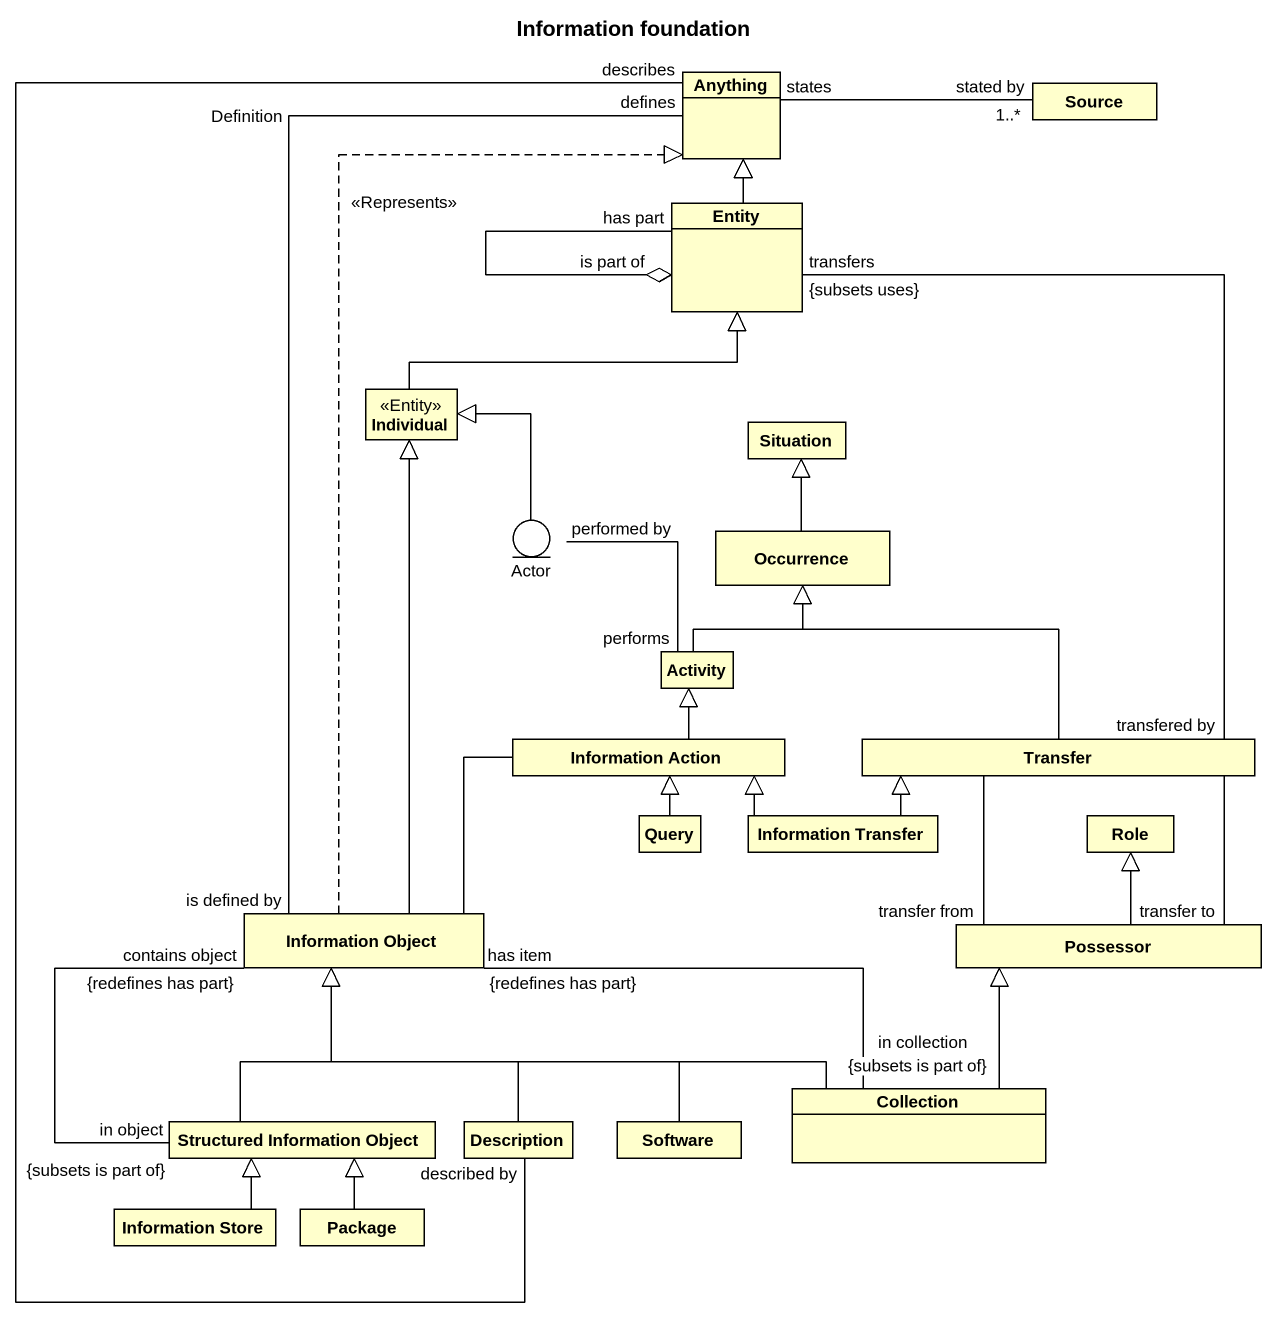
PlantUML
@startuml
title Information foundation
allowmixing
hide circle
hide empty members
class Anything
class Source
class "Entity" as Entity_
class Individual <<Entity>>
class Situation
entity "Actor" as Actor_
class Occurrence
class Activity
class "Information Action" as Information_Action
class Transfer
class Query
class "Information Transfer" as Information_Transfer
class Role
class "Information Object" as Information_Object
class Possessor
class Collection
class "Structured Information Object" as Structured_Information
class Description
class Software
class "Information Store" as Information_Store
class "Package" as Package_
Source "stated by\n1..*" -left- "states" Anything
Entity_ -up-|> Anything
Entity_ "is part of" o-- "has part" Entity_
Individual -right-|> Entity_
Actor_ -up-|> Individual
Actor_ "performed by" -- "performs" Activity
Occurrence -up-|> Situation
Activity -up-|> Occurrence
Information_Action -up-|> Activity
Information_Action -- Information_Object
Transfer "transfered by" -up- "transfers\n{subsets uses}" Entity_
Transfer -up-|> Occurrence
Transfer -- "transfer from" Possessor
Transfer -- "transfer to" Possessor
Query -up-|> Information_Action
Information_Transfer -left-|> Information_Action
Information_Transfer -right-|> Transfer
Information_Object .up.|> Anything : <<Represents>>
Information_Object "is defined by" -up- "defines" Anything : Definition
Information_Object -up-|> Individual
Possessor -up-|> Role
Collection -left-|> Information_Object
Collection "{subsets is part of}\nin collection" -left- "{redefines has part}\nhas item" Information_Object
Collection -up-|> Possessor
Structured_Information -up-|> Information_Object
Structured_Information "{subsets is part of}\nin object" -up- "contains object\n{redefines has part}" Information_Object
Description "described by" -up- "describes" Anything
Description -up-|> Information_Object
Software -up-|> Information_Object
Information_Store -up-|> Structured_Information
Package_ -up-|> Structured_Information
@enduml
